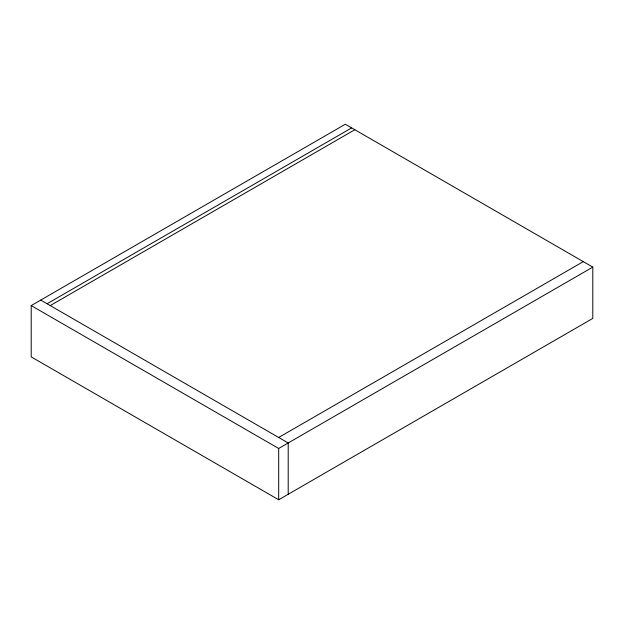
<?xml version="1.0" encoding="UTF-8"?>
<svg xmlns="http://www.w3.org/2000/svg" width="624" height="624" viewBox="0 0 624 624"><rect width="100%" height="100%" fill="white"/><g stroke="black" fill="none" stroke-linecap="round" stroke-linejoin="round"><path stroke-width="0.94" d="M31.2 305.588L345.314 124.238L592.8 267.119L592.8 318.412L278.686 499.762L31.2 356.881L31.2 305.588L278.686 448.469L592.8 267.119M47.065 303.755L351.663 127.897M50.24 305.588L354.838 129.73M278.686 437.479L583.284 261.628M40.716 300.089L288.202 442.978L288.202 494.27M278.686 448.469L278.686 499.762"/></g></svg>
